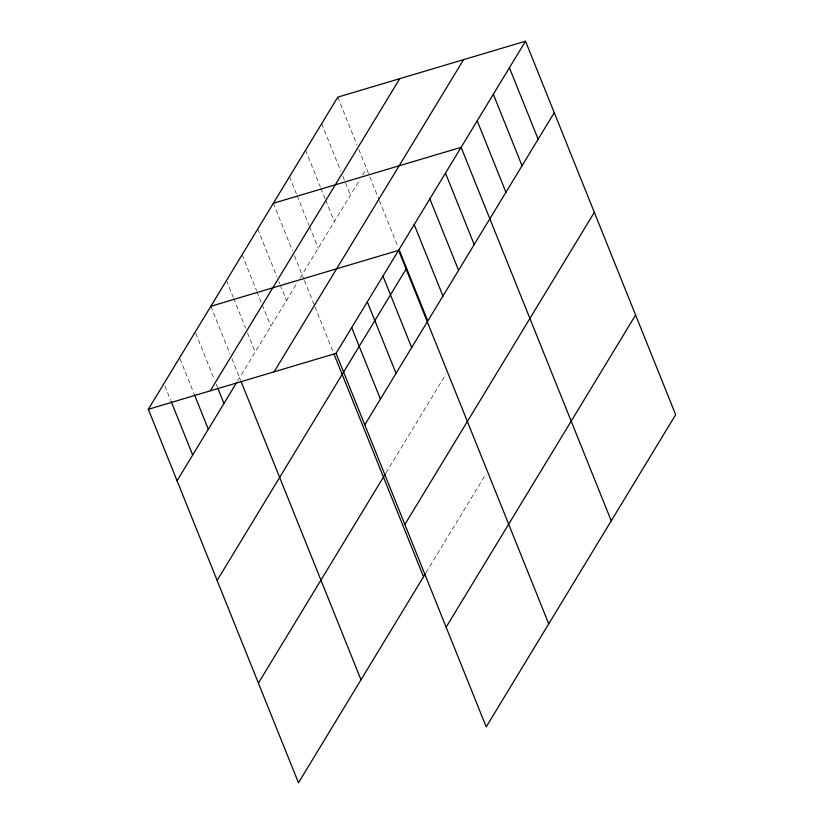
<?xml version="1.0" encoding="UTF-8"?>
<svg xmlns="http://www.w3.org/2000/svg" width="824" height="824" viewBox="0 0 824 824"><rect width="100%" height="100%" fill="white"/><g stroke="black" fill="none" stroke-linecap="round" stroke-linejoin="round"><path stroke-width="0.62" stroke-dasharray="4.12 3.09" d="M237.631 380.966L297.546 282.241M300.152 277.956L360.078 179.21M362.653 174.966L366.526 168.601M386.034 472.852L445.938 374.148M426.101 572.526L486.006 473.821M337.788 97.129L356.947 144.777M358.862 149.546L369.379 175.718M369.863 176.903L378.927 199.449M379.401 200.634L398.002 246.912M321.69 123.662L340.837 171.31M342.753 176.078L350.416 195.133M305.58 150.205L320.423 187.12M320.907 188.315L325.212 199.037M325.696 200.232L334.317 221.666M289.482 176.738L296.661 194.598M297.145 195.793L309.113 225.57M309.587 226.765L318.208 248.199M273.372 203.27L292.53 250.908M294.446 255.677L304.015 279.48M304.489 280.665L314.511 305.58M314.984 306.775L333.112 351.858M257.747 229.02L276.895 276.668M278.811 281.427L279.769 283.817M280.253 285.001L286.474 300.492M242.112 254.77L256.48 290.512M256.954 291.696L261.744 303.613M262.228 304.798L270.839 326.242M226.487 280.531L233.182 297.207M233.666 298.391L245.634 328.168M247.55 332.937L255.213 351.992M210.851 306.281L229.999 353.929M231.915 358.687L240.536 380.122M195.7 333.226L214.374 379.679M216.29 384.447L217.248 386.827M180.065 358.976L193.949 393.522M164.913 385.92L170.661 400.217"/><path stroke-width="1.24" d="M425.452 573.586L298.473 782.8L148.33 409.291L337.788 97.129L525.527 41.2L675.67 414.709L486.212 726.871L336.058 353.362L525.527 41.2M210.275 390.834L399.743 78.671M177.057 480.763L236.323 383.108M274.104 371.82L463.572 59.658M217.124 580.436L406.593 268.274M364.785 424.824L554.253 112.661M258.406 683.127L385.385 473.913M404.852 524.497L594.32 212.335M446.134 627.198L635.603 315.036M273.372 203.27L461.11 147.331L611.254 520.84M210.851 306.281L398.579 250.352L548.732 623.85M148.33 409.291L336.058 353.362M509.417 67.733L538.144 139.204M493.319 94.266L522.045 165.737M477.209 120.798L505.936 192.27M445.475 173.092L474.202 244.553M429.84 198.842L458.577 270.303M414.214 224.592L442.941 296.063M398.96 249.291L427.234 319.619M382.954 276.102L411.681 347.563M367.319 301.852L396.045 373.324M351.693 327.612L380.42 399.074M334.06 354.238L423.526 576.769M241.01 381.306L361.005 679.79M217.721 388.011L223.953 403.502M194.433 394.717L208.317 429.252M171.145 401.412L192.692 455.002"/></g></svg>
